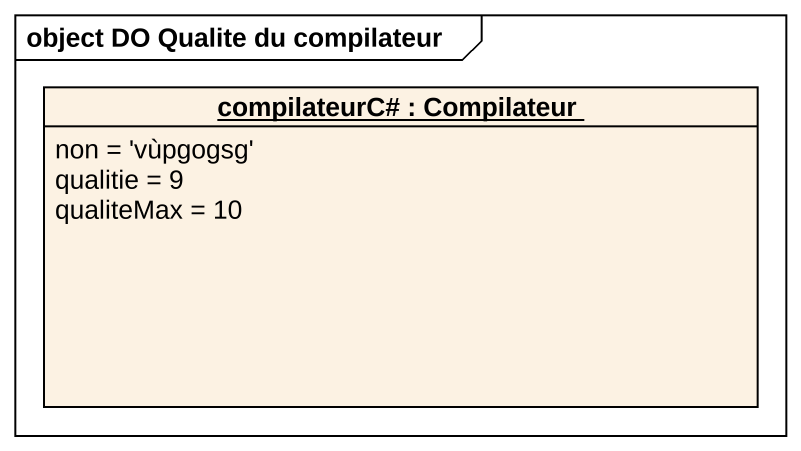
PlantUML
@startuml
mainframe object DO Qualite du compilateur
hide circle
hide empty members
object "compilateurC# : Compilateur" as compilateurC {
  non = 'vùpgogsg'
  qualitie = 9
  qualiteMax = 10
}
@enduml
